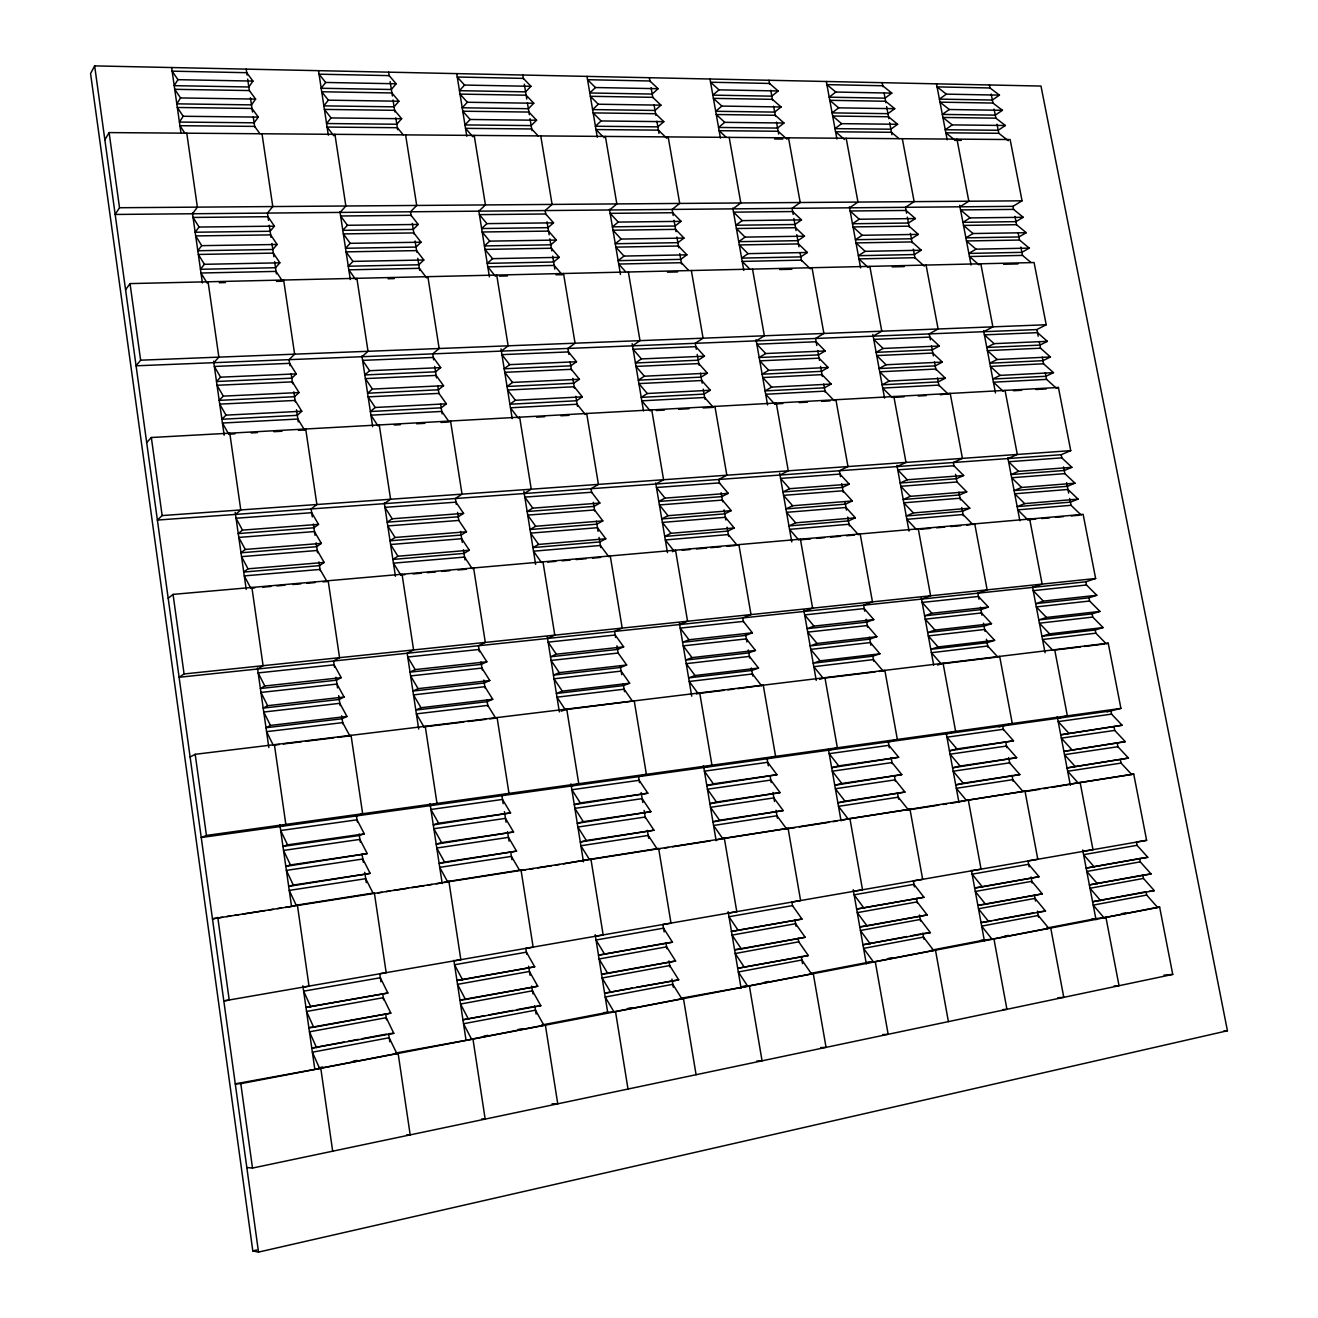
<?xml version="1.0" encoding="UTF-8"?>
<svg xmlns="http://www.w3.org/2000/svg" width="1318" height="1318" viewBox="0 0 1318 1318"><rect width="100%" height="100%" fill="white"/><g stroke="black" fill="none" stroke-linecap="round" stroke-linejoin="round"><path stroke-width="1.5" d="M94.649 65.9L90.563 73.561L252.809 1250.914L258.509 1252.1L1227.437 1030.758L1040.989 86.065L94.649 65.9L258.509 1252.1M104.863 139.84L109.114 132.591L1010.132 139.543L1022.06 200.814L1012.982 206.333L115.177 214.455L119.526 207.733L109.114 132.591M177.946 79.673L174.207 85.67L248.838 86.988L252.957 81.09L246.73 72.704L172.131 71.156L177.946 79.673L252.957 81.09M180.566 97.944L176.81 103.842L251.474 104.88L255.61 99.081L249.366 90.563L174.734 89.311L180.566 97.944L255.61 99.081M183.186 116.264L179.413 122.063L254.127 122.805L258.279 117.104L252.002 108.455L177.32 107.483L183.186 116.264L258.279 117.104M125.572 289.779L130.037 283.601L1034.086 262.546L1046.212 324.755L1036.904 329.566L136.083 365.811L140.631 360.193L130.037 283.601M192.527 213.763L197.37 207.14L186.777 133.184M199.067 227.042L195.163 232.232L270.141 231.26L274.408 226.152L267.982 216.712L193.054 217.454L199.067 227.042L274.408 226.152M325.661 82.457L321.18 88.257L391.364 89.492L396.158 83.775L389.189 75.62L319.055 74.187L325.661 82.457L396.158 83.775M201.72 245.659L197.799 250.733L272.826 249.481L277.126 244.473L270.668 234.901L195.69 235.922L201.72 245.659L277.126 244.473M328.363 100.168L323.866 105.868L394.082 106.84L398.893 101.222L391.907 92.952L321.724 91.766L328.363 100.168L398.893 101.222M204.405 264.308L200.451 269.284L275.528 267.735L279.844 262.826L273.37 253.122L198.343 254.44L204.405 264.308L279.844 262.826M331.065 117.928L326.551 123.53L396.8 124.238L401.644 118.719L394.626 110.317L324.409 109.41L331.065 117.928L401.644 118.719M340.077 212.429L345.86 206.003L334.92 134.321L333.784 135.721L327.095 127.072L397.344 127.714L403.226 134.815M464.562 85.06L459.471 90.678L525.585 91.848L530.973 86.313L523.361 78.388L457.264 77.021L464.562 85.06L530.973 86.313M213.813 362.697L218.87 357.129L208.079 281.788L207.074 283.008L200.995 273.007L276.055 271.393L282.563 281.228L276.451 281.377M146.677 442.568L151.339 437.51L1058.42 387.459L1070.727 450.641L1061.204 454.71L157.386 520.066L162.147 515.569L1070.727 450.641M347.441 225.279L342.812 230.321L413.275 229.414L418.234 224.455L411.068 215.312L340.621 216.004L347.441 225.279L418.234 224.455M467.346 102.26L462.223 107.779L528.37 108.702L533.774 103.249L526.146 95.209L460.015 94.105L467.346 102.26L533.774 103.249M220.567 377.162L216.498 381.495L291.822 378.167L296.27 373.884L289.631 363.356L214.34 366.453L220.567 377.162L296.27 373.884M350.193 243.319L345.53 248.262L416.043 247.076L421.019 242.215L413.819 232.94L343.355 233.912L350.193 243.319L421.019 242.215M470.114 119.477L464.974 124.913L531.154 125.589L536.574 120.235L528.913 112.063L462.766 111.206L470.114 119.477L536.574 120.235M352.944 261.392L348.265 266.236L418.811 264.786L423.819 260.008L416.587 250.618L346.074 251.853L352.944 261.392L423.819 260.008M223.286 396.125L219.2 400.359L294.557 396.718L299.038 392.55L292.365 381.874L217.042 385.268L223.286 396.125L299.038 392.55M226.004 415.137L221.902 419.256L297.308 415.318L301.789 411.249L295.117 400.441L219.727 404.132L226.004 415.137L301.789 411.249M312.3 516.903L311.13 508.946L316.88 504.514L305.71 428.993L304.573 429.998L297.852 419.042L222.445 423.045L228.739 434.182L229.777 433.177L240.782 509.951L235.494 514.415M595.456 87.532L589.805 92.968L652.196 94.072L658.094 88.701L649.939 80.991L587.548 79.706L595.456 87.532L658.094 88.701M478.846 211.16L485.419 204.933L474.2 135.408L472.898 136.743L465.518 128.357L531.698 128.966L538.106 135.869M598.273 104.221L592.606 109.575L655.03 110.448L660.944 105.16L652.756 97.334L590.365 96.296L598.273 104.221L660.944 105.16M486.902 223.632L481.63 228.525L547.991 227.668L553.544 222.841L545.734 213.994L479.406 214.636L486.902 223.632L553.544 222.841M601.107 120.959L595.423 126.231L657.863 126.858L663.811 121.668L655.59 113.727L593.166 112.903L601.107 120.959L663.811 121.668M362.038 356.733L368.019 351.296L356.881 278.312M489.719 241.128L484.431 245.922L550.809 244.818L556.394 240.074L548.552 231.095L482.19 232.001L489.719 241.128L556.394 240.074M603.957 137.715L605.39 136.413L616.84 203.928L609.575 209.99M492.553 258.657L487.232 263.369L553.642 262.002L559.244 257.356L551.385 248.245L484.991 249.415L492.553 258.657L559.244 257.356M369.617 370.704L364.806 374.938L435.566 371.824L440.69 367.623L433.325 357.458L362.598 360.374L369.617 370.704L440.69 367.623M718.985 89.855L712.84 95.127L771.821 96.165L778.18 90.975L769.531 83.446L710.567 82.227L718.985 89.855L778.18 90.975M372.417 389.074L367.59 393.209L438.383 389.798L443.54 385.713L436.126 375.416L365.366 378.596L372.417 389.074L443.54 385.713M721.869 106.083L715.69 111.272L774.704 112.096L781.08 106.972L772.397 99.344L713.417 98.356L721.869 106.083L781.08 106.972M375.218 407.476L370.374 411.513L441.201 407.822L446.374 403.819L438.943 393.39L368.15 396.866L375.218 407.476L446.374 403.819M724.735 122.343L718.557 127.467L777.571 128.06L783.979 123.002L775.281 115.276L716.267 114.518L724.735 122.343L783.979 123.002M618.241 222.083L612.425 226.844L675.014 226.037L681.076 221.342L672.707 212.742L610.135 213.351L618.241 222.083L681.076 221.342M242.479 530.116L238.245 533.576L313.915 527.793L318.528 524.366L311.691 512.702L236.054 518.238L242.479 530.116L318.528 524.366M556.048 274.803L562.111 274.655L563.527 273.501L575.06 343.191L567.91 348.446L568.898 354.427M168.193 598.29L173.053 594.385L1083.132 514.333L1095.637 578.503L1085.884 581.798L179.1 677.271L184.075 673.959L1095.637 578.503M621.124 239.069L615.275 243.731L677.88 242.677L683.993 238.08L675.574 229.365L612.985 230.222L621.124 239.069L683.993 238.08M245.247 549.441L240.98 552.786L316.699 546.69L321.345 543.378L314.475 531.566L238.789 537.414L245.247 549.441L321.345 543.378M501.351 351.115L508.138 345.81L496.721 275.067L495.387 276.22L487.792 266.862L554.219 265.429L562.111 274.655M624.007 256.071L618.126 260.667L680.763 259.366L686.892 254.835L678.457 246.021L615.836 247.125L624.007 256.071L686.892 254.835M835.777 92.046L829.203 97.17L885.037 98.158L891.808 93.1L882.73 85.769L826.897 84.632L835.777 92.046L891.808 93.1M838.676 107.845L832.086 112.887L887.953 113.661L894.724 108.686L885.63 101.255L829.78 100.316L838.676 107.845L894.724 108.686M509.638 364.641L504.184 368.776L570.776 365.844L576.51 361.742L568.486 351.922L501.911 354.641L509.638 364.641L576.51 361.742M248.015 568.816L243.731 572.045L319.5 565.636L324.162 562.424L317.259 550.479L241.54 556.641L248.015 568.816L324.162 562.424M841.592 123.661L834.986 128.637L890.853 129.197L897.657 124.287L888.53 116.758L832.679 116.033L841.592 123.661L897.657 124.287M732.94 208.87L740.815 202.972L729.183 137.369M512.504 382.434L507.035 386.487L573.659 383.274L579.409 379.271L571.353 369.32L504.761 372.319L512.504 382.434L579.409 379.271M742.149 220.617L735.839 225.246L794.968 224.488L801.509 219.908L792.645 211.555L733.516 212.149L742.149 220.617L801.509 219.908M334.475 667.089L333.569 660.993L339.55 657.666L328.166 580.727L326.979 581.518L320.06 569.425L244.291 575.9L250.799 588.223L251.886 587.449L263.089 665.672L257.603 669M515.371 400.277L509.885 404.231L576.543 400.754L582.309 396.85L574.236 386.767L507.611 390.029L515.371 400.277L582.309 396.85M745.065 237.108L738.739 241.672L797.884 240.667L804.441 236.186L795.545 227.717L736.416 228.525L745.065 237.108L804.441 236.186M946.34 94.138L939.405 99.114L992.355 100.036L999.456 95.127L989.999 87.977L937.082 86.889L946.34 94.138L999.456 95.127M384.395 503.641L390.589 499.242L379.254 424.94M949.29 109.509L942.321 114.402L995.271 115.144L1002.405 110.3L992.932 103.051L939.981 102.161L949.29 109.509L1002.405 110.3M747.998 253.649L741.639 258.114L800.817 256.895L807.39 252.479L798.477 243.912L739.316 244.95L747.998 253.649L807.39 252.479M632.525 345.843L640.004 340.654L628.373 272.002M952.239 124.897L945.253 129.741L998.22 130.268L1005.37 125.49L995.864 118.159L942.914 117.467L952.239 124.897L1005.37 125.49M392.187 518.781L387.212 522.192L458.252 516.771L463.574 513.377L455.962 502.158L384.955 507.348L392.187 518.781L463.574 513.377M849.55 207.816L857.969 202.066L846.189 138.275M1008.336 140.729L998.797 133.299L945.83 132.805L955.188 140.334L956.95 139.131L968.829 201.209L959.965 206.811M641.421 358.924L635.424 362.977L698.194 360.209L704.455 356.206L695.871 346.683L633.101 349.27L641.421 358.924L704.455 356.206M859.221 219.233L852.482 223.747L908.448 223.022L915.384 218.574L906.092 210.452L850.143 210.995L859.221 219.233L915.384 218.574M466.457 531.78L395.038 537.48L390.046 540.792L461.119 535.075L466.457 531.78L458.829 520.429L457.577 512.372M644.354 376.207L638.324 380.161L701.127 377.129L707.404 373.208L698.787 363.587L636.001 366.42L644.354 376.207L707.404 373.208M862.186 235.279L855.415 239.711L911.397 238.772L918.349 234.39L909.041 226.169L853.075 226.927L862.186 235.279L918.349 234.39M865.152 251.343L858.364 255.708L914.362 254.539L921.331 250.239L911.99 241.919L856.008 242.907L865.152 251.343L921.331 250.239M647.286 393.505L641.24 397.377L704.059 394.098L710.353 390.26L701.72 380.523L638.9 383.604L647.286 393.505L710.353 390.26M397.904 556.229L392.879 559.425L463.985 553.412L469.356 550.232L461.695 538.732L390.606 544.515L397.904 556.229L469.356 550.232M756.252 340.868L764.358 335.793L752.529 269.103M524.251 493.525L531.253 489.192L519.638 417.18L518.254 418.152L510.461 407.789L577.119 404.247L585.225 414.445L586.691 413.49L598.421 484.398L591.041 488.698L591.716 492.767M1023.229 217.289L970.032 217.915L962.914 222.314L1015.947 221.638L1023.229 217.289L1013.575 209.397L1012.982 206.333M479.39 651.8L478.45 645.754L485.304 642.41L473.607 567.943L472.256 568.717L464.562 557.086L393.439 563.165L400.771 575.01L402.039 574.236L413.588 649.922L407.163 653.25L418.696 729.085M765.692 353.537L759.201 357.507L818.494 354.888L825.2 350.967L816.122 341.757L756.845 344.196L765.692 353.537L825.2 350.967M1026.228 232.693L973.014 233.533L965.88 237.85L1018.929 236.96L1026.228 232.693L1016.557 224.703L1014.942 216.383M532.769 508.138L527.134 511.516L593.957 506.409L599.871 503.064L591.634 492.24L524.828 497.117L532.769 508.138L599.871 503.064M768.658 370.309L762.15 374.197L821.46 371.346L828.182 367.491L819.088 358.183L759.794 360.852L768.658 370.309L828.182 367.491M1029.226 248.13L976.012 249.168L968.845 253.418L1021.911 252.331L1029.226 248.13L1019.522 240.041L1018.254 233.467M771.64 387.113L765.099 390.919L824.425 387.822L831.18 384.065L822.053 374.642L762.743 377.541L771.64 387.113L831.18 384.065M535.685 526.261L530.034 529.523L596.889 524.152L602.82 520.89L594.55 509.951L527.727 515.107L535.685 526.261L602.82 520.89M264.803 685.986L260.387 688.523L336.419 680.203L341.214 677.666L334.146 664.832L258.163 672.905L264.803 685.986L341.214 677.666M873.159 336.156L881.791 331.197L869.831 266.368M834.179 400.656L825.019 391.116L765.692 394.263L774.622 403.967L776.269 403.028L788.279 470.823L779.959 475.04M883.06 348.463L876.14 352.334L932.221 349.863L939.322 346.024L929.833 337.095L873.752 339.385L883.06 348.463L939.322 346.024M538.617 544.416L532.95 547.58L599.822 541.929L605.786 538.782L597.482 527.694L530.61 533.131L538.617 544.416L605.786 538.782M655.87 484.019L663.58 479.736L651.751 409.898L650.219 410.854L641.817 400.82L704.652 397.492L712.082 405.944M886.058 364.757L879.122 368.562L935.22 365.86L942.354 362.088L932.815 353.059L876.734 355.58L886.058 364.757L942.354 362.088M267.62 705.69L263.188 708.112L339.253 699.463L344.08 697.024L336.98 684.058L260.948 692.444L267.62 705.69L344.08 697.024M664.997 498.122L658.819 501.45L721.786 496.639L728.228 493.344L719.414 482.899L656.463 487.495L664.997 498.122L728.228 493.344M889.073 381.083L882.121 384.807L938.218 381.891L945.385 378.2L935.813 369.056L879.716 371.808L889.073 381.083L945.385 378.2M983.788 331.708L992.882 326.848L980.806 263.781M190.121 757.01L195.196 754.308L1108.224 643.184L1120.926 708.392L1106.988 711.868M994.085 343.652L986.803 347.458L1039.918 345.102L1047.382 341.346L1037.513 332.663L984.398 334.854L994.085 343.652L1047.382 341.346M667.979 515.7L661.768 518.93L724.768 513.855L731.226 510.643L722.379 500.082L659.412 504.942L667.979 515.7L731.226 510.643M270.454 725.427L265.989 727.734L342.103 718.755L346.947 716.432L339.83 703.318L263.748 712.033L270.454 725.427L346.947 716.432M1050.43 356.98L997.116 359.501L989.802 363.224L1042.95 360.671L1050.43 356.98L1040.528 348.216L1039.243 341.543M670.961 533.296L664.733 536.442L727.75 531.105L734.225 527.991L725.361 517.299L662.361 522.422L670.961 533.296L734.225 527.991M940.36 394.79L950.212 393.423L962.437 458.384L953.342 462.503L954.067 466.44M1053.477 372.648L1000.164 375.383L992.833 379.04L1045.981 376.273L1053.477 372.648L1043.559 363.784L1042.258 357.112M415.186 669.593L410.03 672.147L481.35 664.338L486.853 661.784L479.027 649.461L407.723 657.023L415.186 669.593L486.853 661.784M789.63 488.698L782.958 491.976L842.4 487.429L849.286 484.167L839.978 474.085L780.553 478.418L789.63 488.698L849.286 484.167M357.343 821.954L356.453 815.908L362.648 813.733L351.049 735.329L349.83 735.889L342.68 722.626L266.549 731.655L273.287 745.214L274.408 744.67L285.841 824.409L280.124 826.534M672.394 551.698L675.524 550.183L687.568 621.239L679.627 624.567M792.645 505.75L785.956 508.929L845.415 504.151L852.318 500.972L842.993 490.774L783.551 495.354L792.645 505.75L852.318 500.972M418.086 688.639L412.913 691.077L484.283 682.971L489.785 680.516L481.943 668.061L410.606 675.936L418.086 688.639L489.785 680.516M1058.42 387.459L1056.525 388.349L1046.574 379.386L1045.289 372.697M897.146 466.572L906.01 462.42L893.851 396.537L892.088 397.459L882.714 388.069L938.828 385.103L948.416 394.346M795.677 522.834L788.955 525.931L848.43 520.907L855.366 517.826L846.008 507.496L786.549 512.323L795.677 522.834L855.366 517.826M547.563 638.472L554.796 635.128L542.983 561.847M907.278 479.785L900.178 483.014L956.374 478.714L963.656 475.518L953.935 465.748L897.756 469.851L907.278 479.785L963.656 475.518M421.002 707.733L415.796 710.072L487.199 701.654L492.734 699.298L484.859 686.711L413.49 694.883L421.002 707.733L492.734 699.298M910.326 496.342L903.209 499.506L959.422 494.975L966.737 491.845L956.983 481.976L900.787 486.309L910.326 496.342L966.737 491.845M556.311 654.206L550.496 656.776L617.549 649.428L623.661 646.858L615.176 635.012L548.14 642.13L556.311 654.206L623.661 646.858M1008.006 458.549L1017.315 454.463L1005.057 390.408M913.39 512.949L906.24 516.013L962.47 511.252L969.801 508.204L960.031 498.22L903.818 502.801L913.39 512.949L969.801 508.204M1071.896 467.313L1018.517 471.35L1011.054 474.546L1064.269 470.477L1071.896 467.313L1061.814 457.857L1061.204 454.71M503.163 803.667L501.911 795.66L508.995 793.403L497.1 717.569L495.7 718.129L487.792 705.394L416.373 713.862L423.918 726.861L425.236 726.3L436.999 803.403L430.343 805.627M559.277 672.641L553.445 675.113L620.531 667.485L626.66 665.013L618.158 653.036L551.089 660.433L559.277 672.641L626.66 665.013M1074.994 483.195L1021.598 487.462L1014.102 490.576L1067.333 486.293L1074.994 483.195L1064.878 473.64L1063.56 466.869M966.835 525.141L974.743 523.856L987.149 589.871L977.824 593.166L978.961 599.179M1024.679 503.608L1017.166 506.639L1070.414 502.125L1078.091 499.11L1067.942 489.456L1014.728 493.789L1024.679 503.608L1078.091 499.11M688.984 639.741L682.609 642.311L745.774 635.391L752.397 632.821L743.352 621.404L680.22 628.109L688.984 639.741L752.397 632.821M562.259 691.126L556.41 693.482L623.513 685.574L629.658 683.218L621.124 671.093L554.038 678.786L562.259 691.126L629.658 683.218M1120.926 708.392L206.432 835.431L201.242 837.523L1110.942 710.88L1111.568 714.125L1122.112 725.246L1060.726 734.818L1122.112 725.246M1081.188 515.058L1071.023 505.305L1017.793 509.852L1027.776 519.77L1029.671 519.028L1042.143 584.105L1032.587 587.4M804.062 611.47L812.613 608.142L800.405 539.194L798.708 539.952L789.548 529.342L849.039 524.251L858.413 534.696L860.176 533.938L872.467 601.881L863.636 605.193L864.707 611.19M692.016 657.616L685.624 660.087L748.805 652.904L755.445 650.433L746.383 638.884L683.218 645.853L692.016 657.616L755.445 650.433M561.204 711.209L566.724 709.084L578.767 783.716L571.287 786.006M813.964 626.116L807.11 628.67L866.684 622.162L873.768 619.592L864.246 608.587L804.672 614.896L813.964 626.116L873.768 619.592M695.047 675.524L688.639 677.897L751.837 670.45L758.509 668.061L749.398 656.413L686.217 663.646L695.047 675.524L758.509 668.061M632.673 701.44L624.122 689.199L557.003 697.173L565.241 709.661L634.238 700.879L646.38 774.309L638.538 776.648L639.527 782.612M921.529 599.097L930.623 595.785L918.267 528.831M817.028 643.448L810.158 645.919L869.748 639.148L876.865 636.676L867.31 625.556L807.72 632.129L817.028 643.448L876.865 636.676M696.481 694.042L699.71 692.906L711.967 765.198L703.779 767.554M931.892 613.249L924.61 615.819L980.921 609.641L988.385 607.087L978.45 596.461L922.139 602.441L931.892 613.249L988.385 607.087M820.109 660.829L813.206 663.218L872.829 656.183L879.946 653.794L870.374 642.558L810.768 649.379L820.109 660.829L879.946 653.794M287.555 844.854L282.958 846.436L359.336 835.48L364.312 833.849L357.03 819.829L280.685 830.521L287.555 844.854L364.312 833.849M737.767 688.655L763.254 685.179L775.594 756.367L767.092 758.74L768.328 765.857M934.989 630.086L927.691 632.558L984.019 626.165L991.515 623.694L981.531 612.952L925.22 619.163L934.989 630.086L991.515 623.694M1096.807 595.275L1043.345 601.107L1035.684 603.66L1088.981 597.812L1096.807 595.275L1086.493 584.994L1085.884 581.798M819.73 679.38L824.936 677.666L837.358 747.784L828.577 750.189M938.103 646.957L930.772 649.346L987.116 642.706L994.629 640.317L984.628 629.477L928.3 635.919L938.103 646.957L994.629 640.317M1099.953 611.404L1046.476 617.467L1038.798 619.938L1092.111 613.875L1099.953 611.404L1089.607 601.024L1088.981 597.812M879.073 671.439L884.856 670.368L897.36 739.447L888.283 741.869L889.353 747.8M290.438 864.938L285.808 866.387L367.228 853.586L359.913 839.401L283.535 850.423L290.438 864.938L367.228 853.586M937.543 665.013L943.078 663.284L955.632 731.358L946.308 733.796M438.614 823.206L433.276 824.87L510.56 812.893L502.504 799.449L430.92 809.466L438.614 823.206L510.56 812.893M1103.1 627.566L1049.606 633.859L1041.912 636.248L1095.225 629.971L1103.1 627.566L1092.737 617.088L1092.111 613.875M1108.224 643.184L1106.247 643.777L1095.851 633.184L1042.538 639.51L1052.753 650.285L1054.697 649.708L1067.349 715.839L1057.563 718.31M293.321 885.053L288.675 886.388L370.16 873.373L362.812 859.023L286.385 870.391L293.321 885.053L370.16 873.373M441.579 842.614L436.209 844.163L513.559 831.987L505.469 818.379L433.853 828.725L441.579 842.614L513.559 831.987M580.282 802.909L574.286 804.639L647.846 793.222L639.148 780.305L571.88 789.729L580.282 802.909L647.846 793.222M217.783 917.361L229.233 1000.115L223.813 1000.922L1146.627 840.34L1133.727 774.094L212.462 918.827L222.61 917.229M713.384 783.831L706.827 785.61L776.977 774.72L767.719 762.298L704.389 771.162L713.384 783.831L776.977 774.72M583.297 821.674L577.284 823.305L650.911 811.69L642.163 798.642L574.879 808.362L583.297 821.674L650.911 811.69M444.545 862.054L439.141 863.488L516.557 851.115L508.451 837.375L436.785 848.018L444.545 862.054L516.557 851.115M293.09 906.043L297.374 904.922L309.022 986.21L303.074 987.116M838.709 765.857L831.658 767.686L898.662 757.273L888.909 745.329L829.187 753.682L838.709 765.857L898.662 757.273M998.945 726.91L1012.273 723.483L999.67 656.397L997.759 656.99L987.726 646.018L931.398 652.707L941.217 663.877M716.465 802.019L709.891 803.7L780.091 792.612L770.783 780.075L707.436 789.218L716.465 802.019L780.091 792.612M373.093 893.192L365.712 878.694L289.252 890.391L296.204 905.219L374.361 892.879L386.19 972.766L379.749 973.755L380.935 981.762M586.329 840.505L580.282 842.021L653.975 830.208L645.194 817.028L577.877 827.045L586.329 840.505L653.975 830.208M956.901 748.921L949.438 750.799L1013.526 740.815L1003.344 729.299L946.934 737.19L956.901 748.921L1013.526 740.815M841.84 783.502L834.755 785.231L901.809 774.638L892.022 762.578L832.284 771.195L841.84 783.502L901.809 774.638M443.787 882.467L448.878 881.215L460.855 959.768L453.952 960.838M719.562 820.241L712.956 821.822L783.205 810.57L773.864 797.901L710.501 807.324L719.562 820.241L783.205 810.57M519.572 870.275L511.417 856.387L439.734 867.359L447.51 881.561L521.022 869.946L533.147 947.181L525.816 948.334L526.755 954.281M960.064 766.038L952.568 767.817L1016.689 757.685L1006.474 746.054L950.064 754.193L960.064 766.038L1016.689 757.685M844.97 801.179L837.869 802.81L904.955 792.052L895.136 779.861L835.381 788.741L844.97 801.179L904.955 792.052M1125.292 741.639L1063.873 751.359L1125.292 741.639L1114.731 730.419L1114.105 727.157M657.039 848.776L648.242 835.447L580.892 845.761L589.377 859.369L658.638 848.413L671.01 923.177L662.921 924.462L664.157 931.925M252.809 1250.914L256.812 1250.008M963.227 783.189L955.698 784.885L1019.868 774.589L1009.621 762.842L953.194 771.228L963.227 783.189L1019.868 774.589M716.02 839.994L724.323 838.133L736.795 911.71L728.36 913.061M784.605 828.923L788.049 828.165L800.603 900.606L791.854 902.006L792.563 906.043M1128.488 758.064L1067.036 767.933L1128.488 758.064L1117.895 746.729L1117.269 743.467M840.983 820.439L849.896 818.494L862.532 889.815L853.487 891.265M906.273 809.895L909.964 809.104L922.666 879.353L913.341 880.852L914.428 886.882M958.845 801.987L968.302 799.977L981.07 869.172L971.498 870.72M1023.048 791.525L1012.784 779.663L956.324 788.296L966.391 800.388L1024.992 791.113L1037.81 859.287L1028.007 860.885L1029.127 866.915M246.828 1167.55L252.496 1168.061L1172.74 974.414L1159.642 907.114L1156.183 907.525M1131.701 774.523L1121.074 763.089L1067.679 771.261L1078.124 782.908L1133.727 774.094M318.758 1067.794L322.811 1067.02M353.142 1061.188L357.178 1060.413M395.581 1053.049L472.964 1039.062L485.172 1119.097L481.597 1119.031M483.937 1036.08L487.924 1035.322M517.925 1029.556L521.928 1028.781M541.912 1024.959L607.68 1012.323L595.192 934.693M627.566 1008.517L631.536 1007.743M681.241 998.204L749.382 985.946L762.068 1060.842L756.861 1061.006M742.808 986.391L746.779 985.633M764.671 982.19L768.641 981.432M810.372 973.409L870.111 961.942M888.085 958.499L892.088 957.725M932.057 950.064L984.249 940.047M1004.448 936.159L1008.484 935.385M1046.706 928.053L1095.802 918.63M1121.552 913.687L1125.506 912.929M332.68 1151.191L320.785 1068.305L235.263 1083.824L240.799 1083.676L1159.642 907.114M1146.693 895.054L1093.215 905.12L1103.907 917.674L1157.55 907.361L1146.693 895.054L1146.05 891.726L1092.573 901.743L1154.304 890.639L1143.464 878.431L1142.821 875.119L1089.36 884.905L1151.059 873.949L1140.251 861.857L1139.609 858.545L1086.147 868.101L1147.813 857.293L1137.039 845.316L1136.396 842.004L1146.627 840.34M344.13 1042.06L311.789 1048.123L393.818 1033.312L386.24 1017.694L309.466 1031.813L316.617 1047.794M348.183 1041.302L358.282 1039.408M362.318 1038.65L386.586 1034.103M484.909 1015.667L462.931 1019.803L540.825 1005.733L532.472 990.806L460.526 1004.036L468.516 1019.292M488.912 1014.926L512.9 1010.428M516.903 1009.67L534.894 1006.309M632.426 988.022L604.6 993.228L678.721 979.867L669.709 965.567L602.161 977.989L610.844 992.586M636.396 987.264L678.721 979.867M808.329 955.55L737.701 968.285L808.329 955.55L798.741 941.826L735.197 953.524L744.505 967.511M906.883 936.571L862.944 944.792L930.376 932.65L920.31 919.47L860.423 930.492L870.259 943.935M910.87 935.813L920.854 933.935M991.152 920.771L981.053 922.666L1045.504 911.051L1035.042 898.382L978.5 908.777L988.764 921.694M995.189 920.013L1033.559 912.814M313.684 1027.266L390.836 1013.147L383.274 997.693L306.55 1011.466L313.684 1027.266L308.873 1027.743L390.836 1013.147M465.485 999.472L537.76 986.243L529.441 971.465L457.544 984.365L465.485 999.472L459.933 1000.098L537.76 986.243M607.763 973.425L675.59 961.003L666.611 946.851L599.097 958.977L607.763 973.425L601.535 974.183L675.59 961.003M741.359 948.96L805.166 937.279L795.611 923.704L732.083 935.105L741.359 948.96L734.571 949.833L805.166 937.279M867.063 925.944L927.18 914.939L917.147 901.891L857.277 912.649L867.063 925.944L859.797 926.916L927.18 914.939M985.551 904.263L1042.274 893.868L1031.829 881.314L975.304 891.462L985.551 904.263L977.857 905.318L1042.274 893.868M1143.464 878.431L1090.002 888.266L1100.662 900.705M387.871 993.031L305.974 1007.397L387.871 993.031L380.342 977.742L303.651 991.169L310.751 1006.804M666.002 943.111L598.487 955.171L672.493 942.205L663.531 928.185L596.049 939.998L604.682 954.314M802.003 919.058L731.474 931.431L802.003 919.058L792.48 905.614L728.986 916.735L738.228 930.459M923.984 897.278L856.634 909.074L923.984 897.278L913.984 884.362L854.13 894.823L863.883 908.003M462.486 979.702L534.713 966.802L526.426 952.173L454.545 964.76L462.486 979.702L456.934 980.444L534.713 966.802M982.338 886.849L1039.062 876.717L1028.65 864.295L972.124 874.18L982.338 886.849L974.677 888.002L1039.062 876.717M1140.251 861.857L1086.79 871.462L1097.433 883.768M1137.039 845.316L1083.594 854.674L1094.187 866.882M1082.951 851.313L1092.984 849.682L1080.117 782.48L1051.912 787.406M595.439 936.208L603.166 934.989L590.909 859.006L563.445 863.883M226.663 916.603L230.716 915.961M234.769 915.335L238.822 914.692M242.874 914.066L265.182 910.573M269.234 909.931L273.287 909.305M277.34 908.662L281.409 908.036M285.462 907.394L291.542 906.438L279.877 824.837M378.052 892.896L382.055 892.27M386.059 891.643L390.062 891.017M394.066 890.391L408.069 888.2M412.073 887.574L424.083 885.696M428.086 885.07L432.09 884.444M436.093 883.818L442.09 882.879M521.747 870.407L525.717 869.781M529.704 869.155L533.675 868.546M537.645 867.919L551.534 865.745M555.504 865.119L559.475 864.493M656.611 849.286L660.582 848.677M664.536 848.051L668.49 847.425M672.46 846.815L710.072 840.917M785.38 829.137L795.314 827.572M799.285 826.963L829.071 822.3M833.042 821.674L837.012 821.048M908.777 809.812L938.811 805.117M942.831 804.491L946.835 803.865M950.838 803.239L956.852 802.3M1025.47 791.558L1039.704 789.317M1043.774 788.691L1047.843 788.049M1139.609 858.545L1147.813 857.293M1117.895 746.729L1064.516 754.67L1074.928 766.203M1114.731 730.419L1061.352 738.129L1071.748 749.547M1142.821 875.119L1151.059 873.949M667.616 942.881L672.493 942.205M1111.568 714.125L1058.206 721.605L1068.569 732.923M1149.345 891.298L1154.304 890.639M1037.595 912.056L1045.504 911.051M273.287 745.214L279.334 744.472M283.354 743.978L301.476 741.77M305.512 741.293L333.718 737.849M337.738 737.355L349.83 735.889M423.918 726.861L463.788 722.017M467.775 721.523L485.732 719.348M489.719 718.854L495.7 718.129M723.879 690.335L698.095 693.482L689.232 681.472L752.446 673.959L761.573 685.755M727.849 689.858L733.796 689.133M825.183 677.996L875.07 671.933M943.243 663.629L995.749 657.237M1052.753 650.285L1080.496 646.907M1084.45 646.43L1104.27 644.008M922.847 933.572L930.376 932.65M1091.782 919.107L1105.95 917.427L1119.031 985.716L1113.891 986.095M1046.772 928.498L1050.743 928.037L1063.774 997.347L1057.744 997.759M1092.737 617.088L1039.424 623.2L1049.606 633.859M980.411 940.475L993.937 938.943L1006.919 1009.308L1002.998 1009.555M1089.607 601.024L1036.31 606.906L1046.476 617.467M929.816 950.805L935.483 950.179L948.4 1021.631M1086.493 584.994L1033.213 590.645L1043.345 601.107M866.124 962.717L875.284 961.745L888.151 1034.3L882.566 1034.581M809.73 974.018L813.272 973.673L826.056 1047.365L820.653 1047.596M536.871 1006.112L540.825 1005.733M680.203 998.896L683.482 998.599L696.085 1074.714M250.799 588.223L254.802 587.877M262.826 587.169L270.849 586.461M276.862 585.933L284.886 585.225M292.909 584.517L300.916 583.808M306.929 583.281L314.953 582.572M322.976 581.864L326.979 581.518M400.771 575.01L404.857 574.648M413.028 573.94L421.183 573.215M427.312 572.671L435.484 571.963M441.612 571.419L449.784 570.694M457.956 569.969L466.127 569.261M547.645 562.078L555.801 561.353M561.913 560.825L570.051 560.101M576.164 559.557L586.345 558.667M592.457 558.124L600.596 557.415M682.114 550.232L690.286 549.507M696.398 548.963L706.613 548.074M710.699 547.711L720.913 546.805M727.025 546.262L735.197 545.553M800.701 539.77L810.652 538.897M816.616 538.37L824.574 537.678M830.554 537.151L840.505 536.278M846.469 535.751L854.443 535.042M920.491 529.226L930.557 528.337M936.604 527.81L944.676 527.085M950.723 526.557L960.789 525.668M1027.776 519.77L1035.701 519.078M1041.632 518.551L1049.54 517.859M1055.471 517.331L1063.395 516.64M1071.303 515.931L1079.211 515.239M603.809 1012.652L615.522 1011.664L628.011 1089.047M393.818 1033.312L388.596 1033.724L389.798 1041.813M1164.008 975.106L1172.74 974.414M458.829 520.429L387.772 525.915L395.038 537.48M1064.878 473.64L1011.664 477.742L1021.598 487.462M541.665 1025.437L545.388 1025.14L557.745 1103.825L552.061 1103.825M1061.814 457.857L1008.616 461.745L1018.517 471.35M394.856 1053.626L398.135 1053.444L410.195 1134.88L406.85 1134.749M228.739 434.182L234.884 433.853M251.277 432.947L257.422 432.601M273.831 431.694L282.019 431.233M298.428 430.327L304.573 429.998M394.296 425.022L400.408 424.676M416.686 423.786L424.824 423.325M441.085 422.435L449.224 421.974L441.761 411.43L370.935 415.17L378.035 425.928M536.525 417.147L544.647 416.702M560.875 415.796L568.997 415.351M656.331 410.508L664.47 410.063M678.721 409.272L688.902 408.712M703.137 407.921L713.318 407.361M774.622 403.967L782.826 403.506M799.268 402.6L807.489 402.138M821.855 401.347L830.076 400.886M894.098 397.344L904.164 396.784M918.234 396.01L926.29 395.565M1013.46 390.738L1021.664 390.276M1036.014 389.485L1046.278 388.925M1046.574 379.386L993.426 382.204L1003.196 391.298M1043.559 363.784L990.411 366.388L1000.164 375.383M1040.528 348.216L987.396 350.604L997.116 359.501M1223.878 1030.907L1227.437 1030.758M140.631 360.193L1046.212 324.755M219.315 282.727L225.444 282.579M388.118 278.757L394.197 278.609M499.423 276.137L507.512 275.94M667.485 272.167L677.633 271.936M779.613 269.531L791.904 269.251M892.204 266.879L904.247 266.598M1003.575 264.259L1017.908 263.929M1030.857 262.414L1022.504 255.395L969.455 256.532L979.01 264.836M1019.522 240.041L966.473 240.963L976.012 249.168M1016.557 224.703L963.507 225.427L973.014 233.533M1013.575 209.397L960.558 209.908L970.032 217.915M119.526 207.733L1022.06 200.814M774.622 138.983L782.793 139.049M955.188 140.334L961.316 140.367M899.074 138.654L891.446 132.294L835.563 131.784L844.525 139.51M924.313 266.121L914.956 257.702L858.957 258.905L868.117 267.455M726.218 137.319L719.134 130.696L778.147 131.256L786.879 139.082L788.51 137.83L800.207 202.511L792.052 208.326L793.156 214.406M810.339 268.806L801.393 260.14L742.215 261.409L749.678 268.954M602.623 136.364L595.983 129.559L658.423 130.136L666.677 138.192L668.177 136.907L679.709 203.433L672.131 209.414L673.185 215.477M972.882 524.613L963.079 514.514L906.85 519.325L916.455 529.572M688.391 270.157L681.34 262.71L618.702 264.045L625.523 271.623M883.06 670.961L873.439 659.593L813.816 666.677L823.19 678.243M673.943 550.94L665.326 539.952L728.343 534.564L737.24 545.372L738.871 544.614L751.013 614.583L742.759 617.911L743.451 621.931M259.91 133.711L254.654 126.396L179.94 125.704L184.833 133.134M355.712 279.515L348.809 269.828L419.355 268.328L426.604 277.851L427.872 276.665L439.158 348.512L432.749 353.883L433.688 359.88M541.55 562.605L533.526 551.204L600.415 545.487L608.751 556.69L610.25 555.916L622.195 628.076L614.583 631.421L615.572 637.434M989.423 84.962L989.999 87.977M991.169 94.006L992.932 103.051M994.101 109.097L995.864 118.159M997.034 124.205L998.797 133.299M1020.89 247.059L1022.504 255.395M1036.904 329.566L1038.205 336.222M1066.641 482.668L1068.651 493.08M1069.705 498.501L1071.023 505.305M1095.225 629.971L1095.851 633.184M1120.432 759.811L1121.074 763.089M936.488 83.841L947.181 139.823M959.669 205.295L971.069 265.017M983.59 330.67L995.469 392.912M1007.842 457.758L1019.868 520.758M1032.488 586.856L1045.059 652.756M1057.25 716.663L1070.364 785.33M1082.688 849.962L1096.016 919.733M902.319 138.703L914.148 201.638L905.499 207.305L906.603 213.219M926.076 265.066L938.103 328.989L929.223 333.899L930.36 339.896M882.137 82.688L882.895 86.691M884.016 92.688L885.894 102.705M886.619 106.577L888.892 118.719M889.65 122.722L891.907 134.733M907.344 217.157L909.189 227.009M910.392 233.368L912.155 242.776M913.341 249.135L915.104 258.526M931.48 345.909L933.358 355.909M934.478 361.923L935.978 369.93M937.477 377.937L938.976 385.943M955.55 474.332L957.033 482.223M958.878 492.075L960.361 499.967M961.778 507.529L963.31 515.75M980.46 607.186L981.959 615.209M983.459 623.216L984.958 631.24M986.457 639.246L987.973 647.27M1002.718 725.938L1003.459 729.892M1005.683 741.754L1006.787 747.685M1008.632 757.57L1009.753 763.501M1011.977 775.346L1013.081 781.277M1031.022 876.948L1032.142 882.978M1034.399 894.971L1035.536 901.067M1037.414 911.1L1038.551 917.13M826.32 81.485L836.897 139M849.369 206.827L860.605 267.9M872.845 334.442L884.559 398.102M896.932 465.336L909.025 531.088M921.315 597.894L933.688 665.162M946.143 732.89L958.927 802.365M971.432 870.391L984.447 941.184M812.003 267.719L823.898 333.454L815.529 338.479L816.798 345.514M835.892 399.733L847.985 466.556L839.385 470.74L840.456 476.655M768.954 80.266L769.679 84.253M770.75 90.234L772.546 100.201M773.633 106.181L775.429 116.149M776.5 122.129L778.658 134.074M793.881 218.458L796.072 230.617M796.797 234.67L798.988 246.812M800.092 252.891L801.558 260.997M817.687 350.456L819.483 360.424M820.57 366.42L822.366 376.404M823.75 384.049L825.249 392.369M841.708 483.607L843.289 492.405M845.069 502.24L846.485 510.132M847.738 517.068L849.319 525.882M866.157 619.196L867.606 627.203M869.402 637.22L870.852 645.227M872.664 655.227L873.735 661.241M891.133 757.685L892.204 763.616M894.345 775.478L895.416 781.409M897.558 793.271L898.629 799.202M916.504 898.382L917.328 902.962M919.519 915.021L920.607 921.051M922.781 933.128L923.869 939.157M709.99 79.014L720.435 138.11M732.792 208.063L743.813 270.437M756.038 339.665L767.57 404.939M779.646 473.211L791.788 541.945M803.799 609.97L816.237 680.368M828.396 749.217L841.049 820.801M853.224 889.732L866.321 963.886M691.357 270.536L703.087 338.182L695.278 343.306L696.316 349.303M714.916 406.405L726.844 475.221L718.821 479.455L719.513 483.508M649.362 77.729L650.054 81.7M651.092 87.663L652.805 97.598M654.058 104.83L655.886 115.473M656.891 121.223L658.984 133.365M674.025 220.337L675.969 231.638M676.892 236.976L678.77 247.8M679.775 253.649L681.571 263.962M697.206 354.41L699.067 365.251M700.451 373.225L702.181 383.192M703.202 389.172L704.932 399.14M721.111 492.718L722.676 501.763M724.076 509.868L725.823 520.017M727.058 527.167L728.623 536.228M745.527 633.942L746.911 641.965M748.294 649.972L749.678 657.979M751.408 667.995L752.792 676.019M770.173 776.516L771.211 782.513M772.925 792.431L774.49 801.459M776.005 810.257L777.373 818.181M794.985 920.079L796.039 926.192M798.115 938.202L798.823 942.321M801.262 956.357L802.514 963.639M587.004 76.395L597.268 137.187M609.443 209.265L620.465 274.457M632.162 343.668L643.514 410.919M655.689 482.899L667.452 552.588M679.38 623.167L691.719 696.201M703.466 765.659L716.135 840.719M728.146 911.71L741.062 988.154M540.759 135.919L552.094 204.422L545.158 210.567L545.833 214.603M522.801 75.027L523.46 78.998M524.317 84.154L526.772 99.064M527.398 102.804L529.358 114.715M530.017 118.686L531.978 130.597M547.019 221.803L549.161 234.802M549.82 238.838L551.83 250.947M552.67 256.104L554.829 269.119M570.117 361.857L571.534 370.391M572.836 378.365L574.483 388.349M575.801 396.323L577.449 406.29M593.298 502.356L594.731 511.022M596.395 521.187L598.075 531.335M599.08 537.414L600.761 547.563M616.956 645.82L618.224 653.497M620.218 665.557L621.734 674.717M623.2 683.63L624.518 691.653M641.158 792.546L642.805 802.497M644.123 810.455L645.425 818.396M647.402 830.34L648.703 838.297M665.919 942.667L666.924 948.746M668.934 960.888L669.939 966.967M671.933 979.109L673.267 987.198M456.72 73.61L466.786 136.199M478.731 210.468L489.406 276.862M501.005 348.924L512.208 418.613M523.889 491.284L535.635 564.368M547.299 636.874L559.359 711.901M570.941 783.88L583.479 861.873M405.614 134.881L416.702 205.46L410.508 211.786L411.15 215.822M450.542 421.002L462.025 494.135L455.402 498.517L456.325 504.448M388.662 72.16L389.271 76.131M390.128 81.568L392.385 96M393.011 99.97L394.873 111.882M395.812 117.846L397.674 129.757M412.32 223.368L413.984 234.011M415.088 241.013L416.834 252.199M417.79 258.262L419.684 270.388M434.726 366.437L436.505 377.871M437.757 385.877L439.026 393.868M440.591 403.868L442.156 413.868M460.542 531.418L462.272 542.406M463.425 549.738L465.007 559.919M480.971 661.883L482.24 669.939M483.821 680.039L485.073 688.095M486.968 700.204L487.924 706.25M504.415 811.657L506.063 822.185M507.545 831.658L509.045 841.164M510.676 851.659L511.928 859.649M528.617 966.193L530.05 975.336M531.714 986.029L532.966 993.97M534.828 1005.881L536.113 1014.069M318.511 70.678L328.33 135.161M339.978 211.737L350.291 279.548M361.906 355.844L372.681 426.702M384.279 502.883L395.433 576.246M430.03 803.634L442.205 883.554M453.87 960.278L465.962 1039.704M262.002 133.761L272.777 206.564L267.455 213.088L268.526 220.353M283.65 280.026L294.622 354.163L289.087 359.666L289.976 365.679M246.202 69.129L247.076 75.093M247.669 79.08L249.431 91.024M250.42 97.713L252.529 112.046M253.254 116.89L254.72 126.841M269.251 225.246L271.047 237.405M271.936 243.484L273.897 256.779M274.638 261.722L276.434 273.88M291.163 373.719L292.645 383.752M293.832 391.792L295.314 401.825M296.484 409.733L298.28 421.908M313.354 524.02L315.035 535.355M316.122 542.802L317.589 552.753M318.94 561.847L320.241 570.678M335.975 677.238L337.54 687.897M338.693 695.607L340.159 705.641M341.659 715.773L342.861 723.895M359.122 834.047L360.308 842.103M362.088 854.179L363.29 862.236M364.773 872.302L366.289 882.632M382.698 993.706L383.587 999.785M385.647 1013.69L386.536 1019.786M171.62 67.547L180.978 133.019M192.428 213.088L202.412 282.942M213.598 361.198L224.175 435.154M235.214 512.422L246.219 589.41M257.455 667.946L268.823 747.504M302.876 985.798L314.821 1069.326M151.339 437.51L162.147 515.569M173.053 594.385L184.075 673.959M195.196 754.308L206.432 835.431M240.799 1083.676L252.496 1168.061M396.817 1053.51L319.566 1068.354L312.382 1052.209L389.189 1037.744L396.817 1053.51M543.889 1025.256L471.547 1039.161L463.524 1023.74L535.503 1010.181L543.889 1025.256M681.834 998.747L613.941 1011.796L605.226 997.051L672.79 984.315L681.834 998.747M811.493 973.854L747.652 986.111L738.327 971.976L801.888 959.998L811.493 973.854M933.589 950.393L873.439 961.942L863.587 948.383L923.49 937.098L933.589 950.393M1048.749 928.267L991.993 939.174L981.679 926.126L1038.238 915.483L1048.749 928.267M786.319 828.544L722.659 838.512L713.565 825.463L776.945 815.76L786.319 828.544M908.102 809.499L848.1 818.89L838.495 806.336L898.266 797.192L908.102 809.499"/></g></svg>
